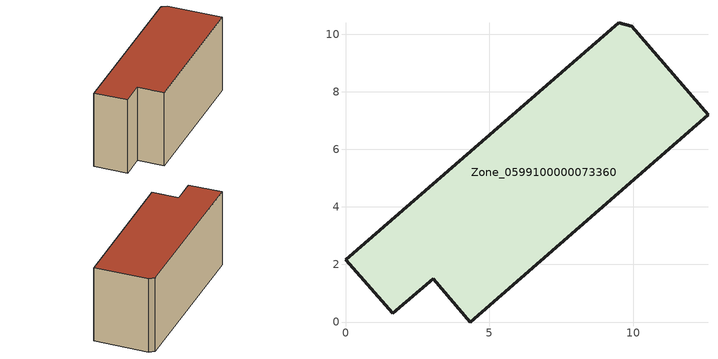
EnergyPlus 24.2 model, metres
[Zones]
Zone_0599100000073360
 floor ground (C_G): 3.04,1.5 1.64,0.3 0,2.17 9.48,10.39 9.94,10.28 12.59,7.2 4.33,0 z0
 wall outside (C_F): 9.48,10.39 0,2.17 1.64,0.3 3.04,1.5 4.33,0 12.59,7.2 9.94,10.28 9.48,10.39 z0:5.88
 roof outside (C_R): 9.94,10.28 9.48,10.39 0,2.17 1.64,0.3 3.04,1.5 4.33,0 12.59,7.2 z5.88
[BUILDING]
Pand.0599100000073360: North Axis=0; Terrain=City; Loads Convergence Tolerance Value=0.04; Temperature Convergence Tolerance Value=0.4; Solar Distribution=FullExterior; Maximum Number of Warmup Days=25; Minimum Number of Warmup Days=1
[Site:Location]
Rotterdam.The.Hague.AP_ZH_NLD Design_Conditions: Latitude=51.96; Longitude=4.45; Time Zone=1; Elevation=-4.5
[SITE:GROUNDTEMPERATURE:BUILDINGSURFACE]
18, 18, 18, 18, 18, 18, 18, 18, 18, 18, 18, 18
[MATERIAL] Thermal Absorptance=0.9; Solar Absorptance=0.7; Visible Absorptance=0.7
Name | Roughness | Thickness | Conductivity | Density | Specific Heat
G.TI.1946 | MediumSmooth | 0.15 | 1 | 540 | 1210
F.TI.1946 | Rough | 0.3 | 0.857143 | 1920 | 840
R.TI.1946 | MediumRough | 0.2 | 0.1 | 1500 | 1000
[CONSTRUCTION]
C_G: G.TI.1946
C_F: F.TI.1946
C_R: R.TI.1946
[ZONE]
Zone_0599100000073360: Type=1; Multiplier=1; Ceiling Height=Autocalculate; Volume=Autocalculate; Floor Area=autocalculate; Part of Total Floor Area=Yes
[ZONEINFILTRATION:DESIGNFLOWRATE]
Infil_Zone_0599100000073360: Zone or ZoneList or Space or SpaceList=Zone_0599100000073360; Schedule=AlwaysOn; Design Flow Rate Calculation Method=Flow/Area; Flow Rate per Floor Area=0.003; Constant Term Coefficient=1; Temperature Term Coefficient=0; Velocity Term Coefficient=0; Velocity Squared Term Coefficient=0
[HVACTEMPLATE:ZONE:IDEALLOADSAIRSYSTEM]
Zone_0599100000073360: Maximum Heating Supply Air Temperature=50; Minimum Cooling Supply Air Temperature=13; Maximum Heating Supply Air Humidity Ratio=0.0156; Minimum Cooling Supply Air Humidity Ratio=0.0077; Heating Limit=NoLimit; Cooling Limit=NoLimit; Dehumidification Control Type=ConstantSensibleHeatRatio; Cooling Sensible Heat Ratio=0.7; Dehumidification Setpoint=60; Humidification Control Type=None; Humidification Setpoint=30; Outdoor Air Method=None; Outdoor Air Flow Rate per Person=0.00944; Outdoor Air Flow Rate per Zone Floor Area=0; Outdoor Air Flow Rate per Zone=0; Demand Controlled Ventilation Type=None; Outdoor Air Economizer Type=NoEconomizer; Heat Recovery Type=None; Sensible Heat Recovery Effectiveness=0.7; Latent Heat Recovery Effectiveness=0.65
[ZONECONTROL:THERMOSTAT]
ThermostatControl_Zone_0599100000073360: Zone or ZoneList=Zone_0599100000073360; Control Type Schedule=DualSetpointControlType; Control 1=Thermostat_Zone_0599100000073360; Temperature Difference Between Cutout And Setpoint=0
[THERMOSTATSETPOINT:DUALSETPOINT]
Thermostat_Zone_0599100000073360: Heating Setpoint Temperature Schedule=HeatingSetpoint_Zone_0599100000073360; Cooling Setpoint Temperature Schedule=CoolingSetpoint_Zone_0599100000073360
[SCHEDULE:COMPACT]
HeatingSetpoint_Zone_0599100000073360: Through: 12/31, For: AllDays, Until: 24:00, 21
CoolingSetpoint_Zone_0599100000073360: Through: 12/31, For: AllDays, Until: 24:00, 24
DualSetpointControlType: Through: 12/31, For: AllDays, Until: 24:00, 4
AlwaysOn: Through: 12/31, For: AllDays, Until: 24:00, 1
